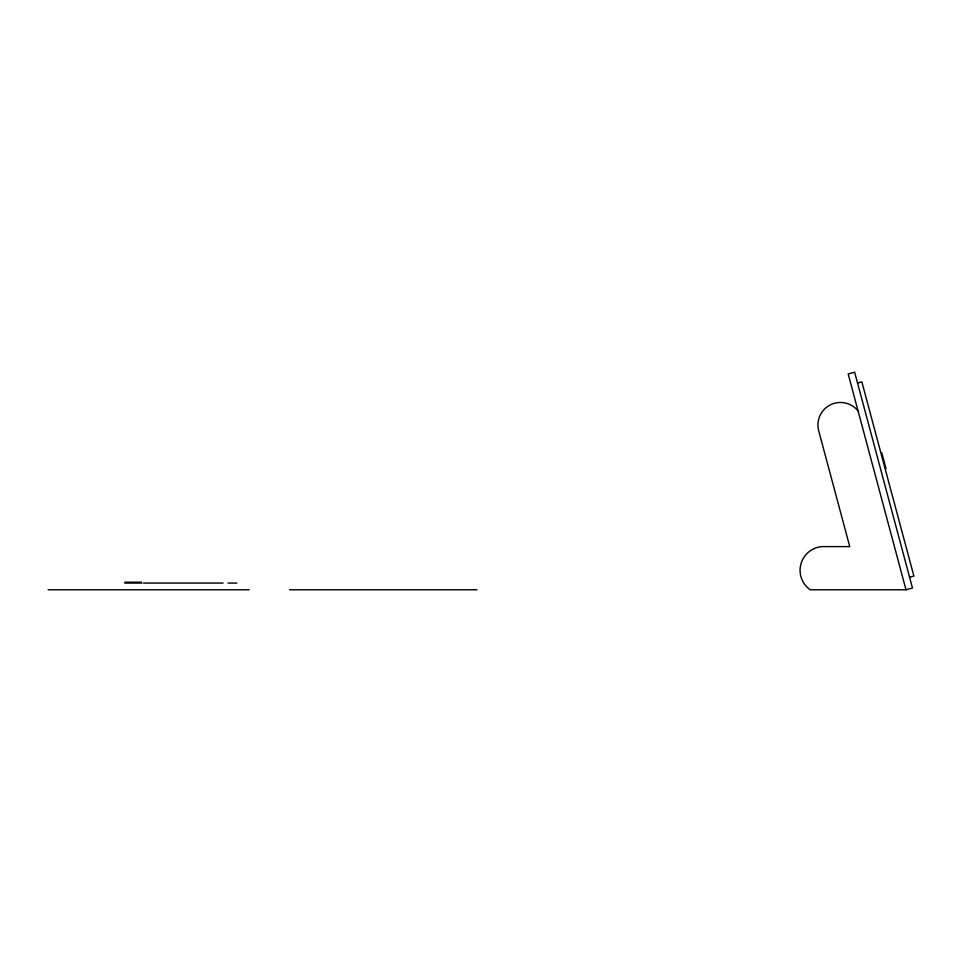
<?xml version="1.0" encoding="UTF-8"?>
<svg xmlns="http://www.w3.org/2000/svg" width="962" height="962" viewBox="0 0 962 962"><rect width="100%" height="100%" fill="white"/><g stroke="black" fill="none" stroke-linecap="round" stroke-linejoin="round"><path stroke-width="1.44" d="M857.539 383.008L861.856 381.854L913.9 576.094L909.583 577.248M906 589.778L912.481 588.047L854.641 372.222L848.171 373.953L906 589.778L810.208 589.778A23.785 23.785 0 0 1 821.776 546.608L849.747 546.608L818.71 430.796A22.499 22.499 0 0 1 858.104 411.027M125.06 582.202L141.57 582.202M124.747 583.068L141.883 583.068M143.53 583.068L223.04 583.068M228.018 583.068L236.868 583.068M48.1 589.778L249.194 589.778M289.658 589.778L476.96 589.778M881.745 452.753L886.026 468.698"/></g></svg>
